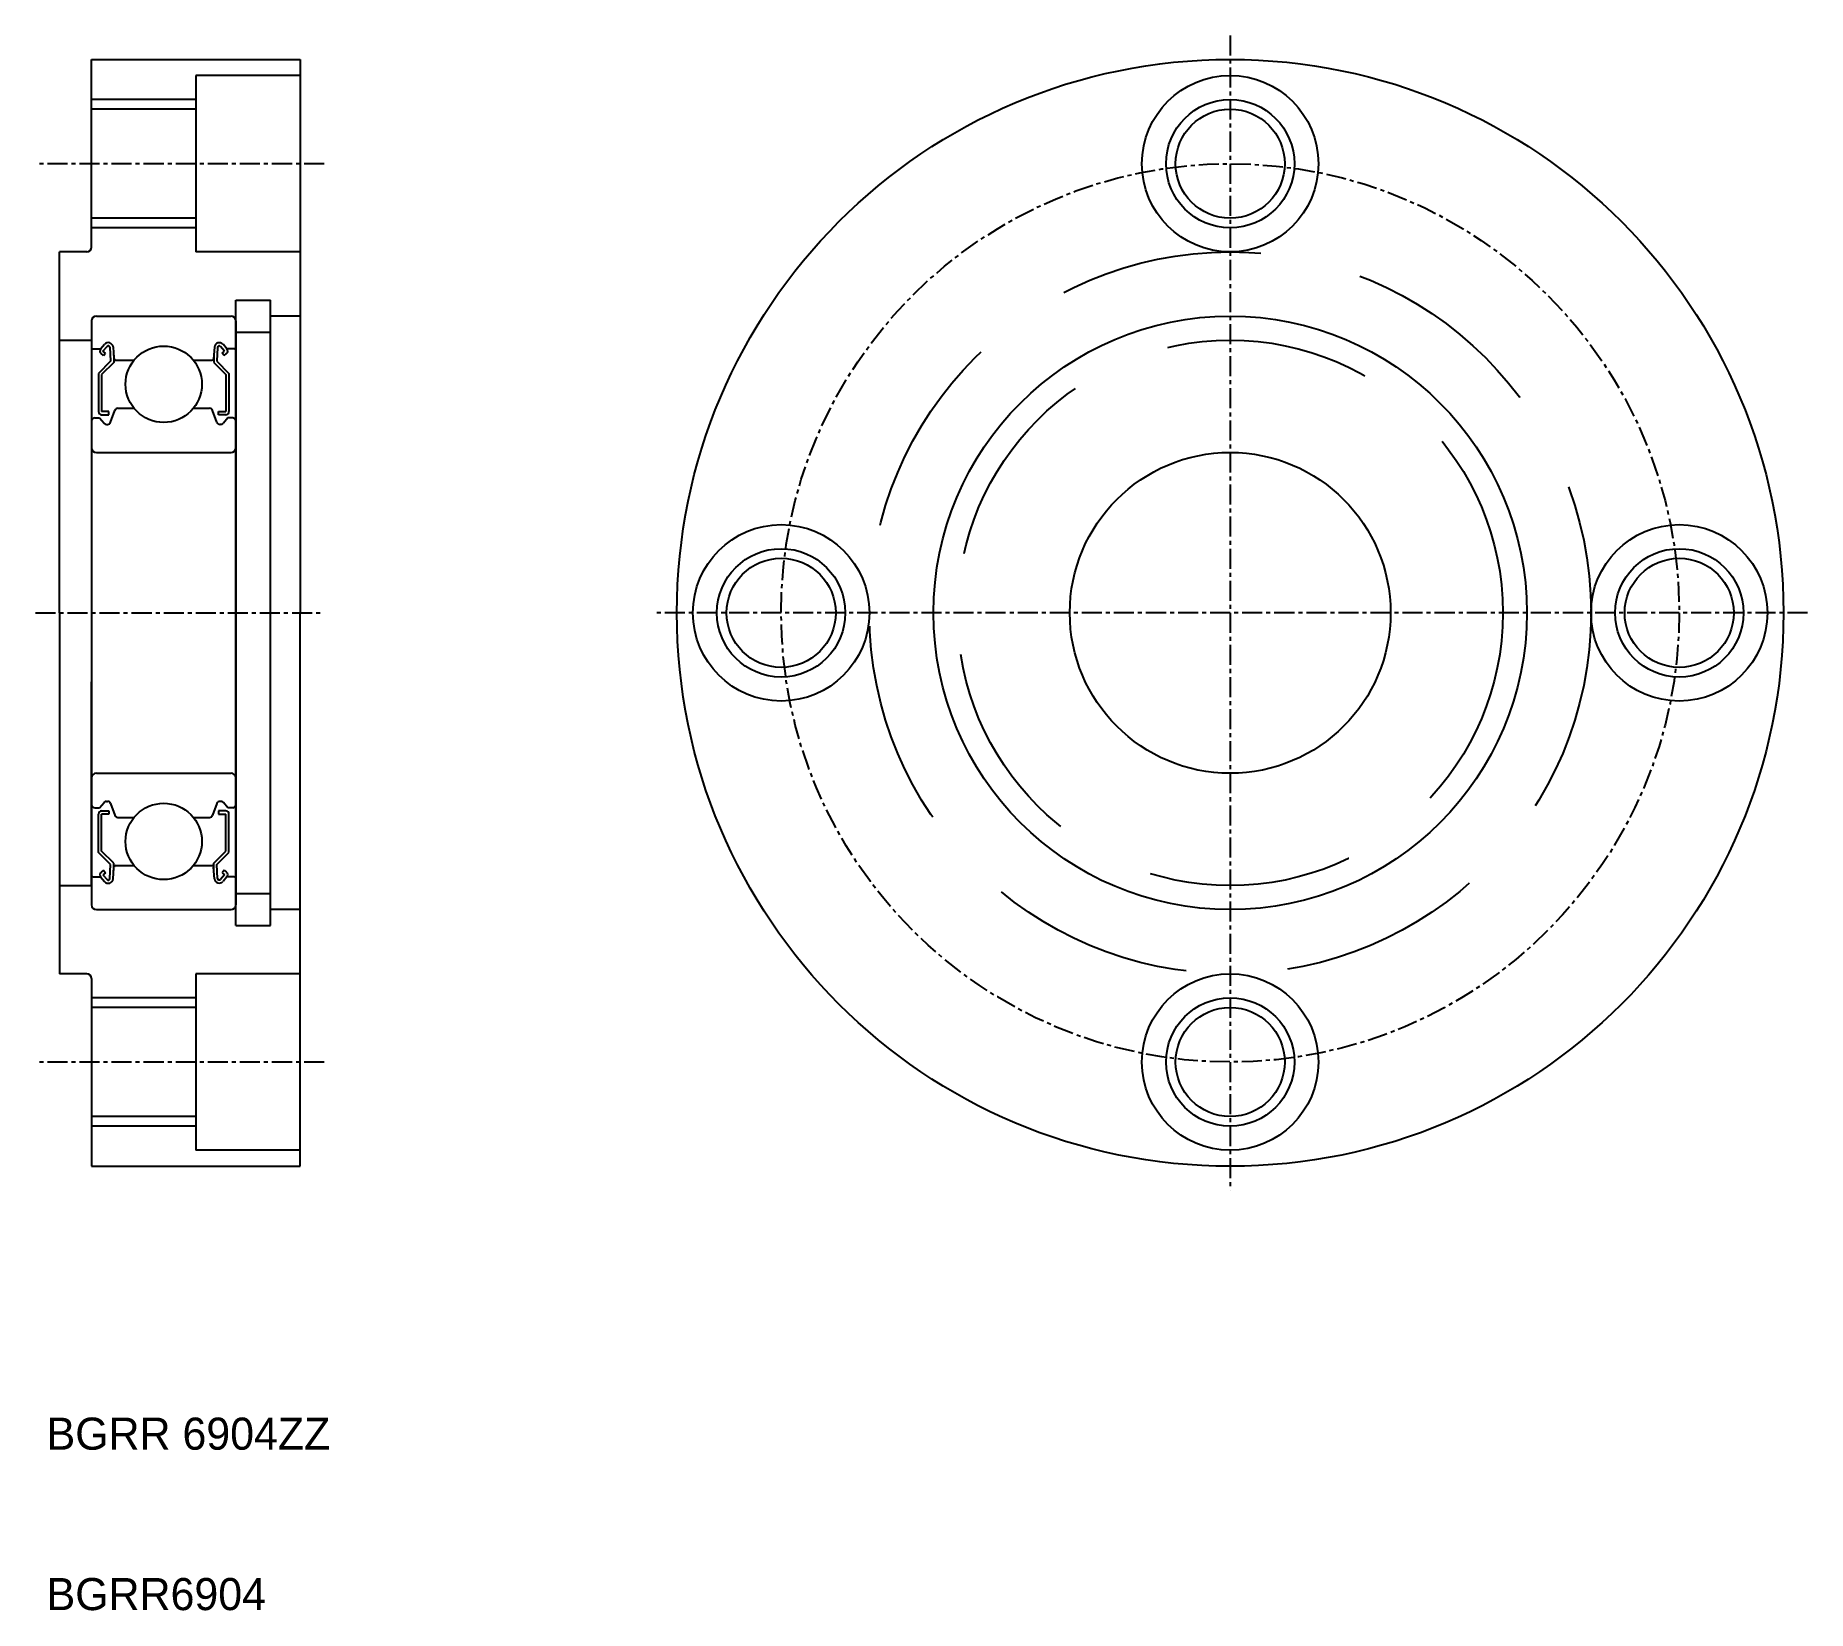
# Model space of a CAD drawing. Extents: x 143 to 254, y 48 to 146.
import ezdxf

# ---------------------------------------------------------------- set-up
doc = ezdxf.new("R2010")
doc.units = 0
doc.linetypes.add('CENTER', pattern=[2, 1.25, -0.25, 0.25, -0.25])
doc.linetypes.add('DASHED', pattern=[19.05, 12.7, -6.35])
doc.layers.get('0').update_dxf_attribs({"linetype": 'CONTINUOUS'})
doc.layers.add('CENTER', color=1, linetype='CENTER')

msp = doc.modelspace()

# ---------------------------------------------------------------- linework, layer by layer
for p, q in [((146.64, 132.88), (146.64, 144.58)), ((146.64, 144.58), (159.64, 144.58)), ((159.64, 144.58), (159.64, 110.08)), ((153.14, 143.58), (153.14, 132.58)), ((159.64, 143.58), (153.14, 143.58)), ((153.14, 141.48), (146.64, 141.48)), ((153.14, 134.68), (146.64, 134.68)), ((144.64, 110.08), (144.64, 132.58)), ((146.34, 132.58), (144.64, 132.58)), ((159.64, 132.58), (153.14, 132.58)), ((155.64, 129.58), (157.8, 129.58)), ((155.64, 90.58), (155.64, 129.58)), ((157.8, 90.58), (157.8, 129.58)), ((146.64, 128.28), (146.64, 91.88)), ((146.94, 128.58), (155.34, 128.58)), ((155.64, 128.28), (155.64, 91.88)), ((159.64, 128.58), (157.8, 128.58)), ((155.64, 127.58), (157.8, 127.58)), ((146.74, 126.53), (147.2, 126.53)), ((147.2, 126.53), (147.45, 126.82)), ((147.38, 126.12), (147.23, 126.24)), ((147.35, 126.4), (147.61, 126.69)), ((147.51, 126.27), (147.35, 126.4)), ((147.38, 126.12), (147.51, 126.27)), ((147.78, 126.64), (147.82, 125.76)), ((147.98, 126.66), (148.04, 125.92)), ((148.02, 126.15), (148.02, 125.68)), ((154.3, 126.65), (154.24, 125.92)), ((154.26, 126.15), (154.26, 125.68)), ((154.5, 126.63), (154.46, 125.76)), ((154.93, 126.4), (154.68, 126.69)), ((154.78, 126.27), (154.93, 126.4)), ((154.9, 126.12), (154.78, 126.27)), ((155.08, 126.53), (154.84, 126.82)), ((154.9, 126.12), (155.06, 126.24)), ((155.54, 126.53), (155.08, 126.53)), ((147.82, 125.76), (147.07, 125.01)), ((147.07, 125.01), (147.07, 122.63)), ((148.02, 125.68), (147.27, 124.93)), ((147.27, 124.93), (147.27, 122.63)), ((148.14, 125.83), (149.29, 125.83)), ((152.99, 125.83), (154.14, 125.83)), ((154.26, 125.68), (155.01, 124.93)), ((154.46, 125.76), (155.21, 125.01)), ((155.01, 124.93), (155.01, 122.63)), ((155.21, 125.01), (155.21, 122.63)), ((147.82, 121.96), (148.09, 122.69)), ((148.28, 122.83), (149.29, 122.83)), ((152.99, 122.83), (154, 122.83)), ((154.46, 121.96), (154.19, 122.69)), ((146.84, 122.23), (147.14, 122.23)), ((147.14, 122.23), (147.42, 121.9)), ((147.72, 122.63), (147.27, 122.63)), ((147.27, 122.43), (147.72, 122.43)), ((147.57, 121.83), (147.64, 121.83)), ((147.72, 122.43), (147.72, 122.63)), ((154.56, 122.63), (155.01, 122.63)), ((154.56, 122.43), (154.56, 122.63)), ((155.01, 122.43), (154.56, 122.43)), ((154.71, 121.83), (154.65, 121.83)), ((155.14, 122.23), (154.87, 121.9)), ((155.44, 122.23), (155.14, 122.23)), ((146.94, 120.08), (155.34, 120.08)), ((144.64, 110.08), (144.64, 87.58)), ((159.64, 75.58), (159.64, 110.08)), ((146.94, 100.08), (155.34, 100.08)), ((146.84, 97.93), (147.14, 97.93)), ((147.07, 95.14), (147.07, 97.53)), ((147.14, 97.93), (147.42, 98.25)), ((147.27, 97.73), (147.72, 97.73)), ((147.27, 95.23), (147.27, 97.53)), ((147.72, 97.53), (147.27, 97.53)), ((147.57, 98.33), (147.64, 98.33)), ((147.72, 97.73), (147.72, 97.53)), ((147.82, 98.19), (148.09, 97.46)), ((148.28, 97.33), (149.29, 97.33)), ((148.53, 97.33), (148.53, 97.33)), ((148.79, 97.33), (148.79, 97.33)), ((152.99, 97.33), (154, 97.33)), ((154.46, 98.19), (154.19, 97.46)), ((155.01, 97.73), (154.56, 97.73)), ((154.56, 97.73), (154.56, 97.53)), ((154.56, 97.53), (155.01, 97.53)), ((154.71, 98.33), (154.65, 98.33)), ((155.14, 97.93), (154.87, 98.25)), ((155.01, 95.23), (155.01, 97.53)), ((155.44, 97.93), (155.14, 97.93)), ((155.21, 95.14), (155.21, 97.53)), ((147.82, 94.39), (147.07, 95.14)), ((148.02, 94.48), (147.27, 95.23)), ((154.26, 94.48), (155.01, 95.23)), ((154.46, 94.39), (155.21, 95.14)), ((147.38, 94.04), (147.23, 93.91)), ((147.38, 94.04), (147.51, 93.88)), ((147.78, 93.52), (147.82, 94.39)), ((147.98, 93.49), (148.04, 94.23)), ((148.02, 94.01), (148.02, 94.48)), ((148.14, 94.33), (149.29, 94.33)), ((152.99, 94.33), (154.14, 94.33)), ((154.3, 93.5), (154.24, 94.23)), ((154.26, 94.01), (154.26, 94.48)), ((154.5, 93.52), (154.46, 94.39)), ((154.9, 94.04), (154.78, 93.88)), ((154.9, 94.04), (155.06, 93.91)), ((146.74, 93.63), (147.2, 93.63)), ((147.2, 93.63), (147.45, 93.33)), ((147.51, 93.88), (147.35, 93.75)), ((147.35, 93.75), (147.61, 93.46)), ((154.93, 93.75), (154.68, 93.46)), ((154.78, 93.88), (154.93, 93.75)), ((155.08, 93.63), (154.84, 93.33)), ((155.54, 93.63), (155.08, 93.63)), ((155.64, 92.58), (157.8, 92.58)), ((146.94, 91.58), (155.34, 91.58)), ((159.64, 91.58), (157.8, 91.58)), ((155.64, 90.58), (157.8, 90.58)), ((146.34, 87.58), (144.64, 87.58)), ((159.64, 87.58), (153.14, 87.58)), ((153.14, 87.58), (153.14, 76.58)), ((146.64, 87.28), (146.64, 75.58)), ((153.14, 85.48), (146.64, 85.48)), ((153.14, 78.68), (146.64, 78.68)), ((159.64, 76.58), (153.14, 76.58)), ((146.64, 75.58), (159.64, 75.58))]:
    msp.add_line(p, q)
at = {"color": 3}
for p, q in [((153.14, 142.08), (146.64, 142.08)), ((153.14, 134.08), (146.64, 134.08)), ((153.14, 86.08), (146.64, 86.08)), ((153.14, 78.08), (146.64, 78.08))]:
    msp.add_line(p, q, dxfattribs=at)
at = {"color": 7, "linetype": 'CONTINUOUS'}
for p, q in [((144.64, 127.08), (146.64, 127.08)), ((144.64, 93.08), (146.64, 93.08))]:
    msp.add_line(p, q, dxfattribs=at)
at = {"color": 3, "linetype": 'DASHED'}
for p in [(146.64, 127.08), (146.64, 93.08)]:
    msp.add_line(p, (146.64, 110.08), dxfattribs=at)
for centre, radius in [((217.64, 110.08), 34.5), ((217.64, 138.08), 5.5), ((217.64, 138.08), 3.4), ((217.64, 110.08), 18.5), ((151.14, 124.33), 2.38), ((217.64, 110.08), 10), ((189.64, 110.08), 5.5), ((245.64, 110.08), 5.5), ((189.64, 110.08), 3.4), ((245.64, 110.08), 3.4), ((151.14, 95.83), 2.38), ((217.64, 82.08), 5.5), ((217.64, 82.08), 3.4)]:
    msp.add_circle(centre, radius)
at = {"color": 3}
for centre in [(217.64, 138.08), (189.64, 110.08), (245.64, 110.08), (217.64, 82.08)]:
    msp.add_circle(centre, 4, dxfattribs=at)
at = {"color": 3, "linetype": 'DASHED'}
for radius in [22.5, 17]:
    msp.add_circle((217.64, 110.08), radius, dxfattribs=at)
for centre, radius, start, end in [((146.34, 132.88), 0.3, 270, 0), ((146.94, 128.28), 0.3, 90, 180), ((155.34, 128.28), 0.3, 0, 90), ((146.74, 126.63), 0.1, 180, 270), ((147.36, 126.4), 0.2, 140.001, 230.0801), ((147.68, 126.63), 0.3, 4.9967, 140.001), ((147.68, 126.63), 0.1, 2.8199, 140.0012), ((154.6, 126.62), 0.303, 40.0459, 175.0792), ((154.6, 126.62), 0.103, 39.874, 175.0048), ((154.93, 126.4), 0.2, 309.9138, 40.1318), ((155.54, 126.63), 0.1, 269.9995, 359.9913), ((148.14, 125.93), 0.1, 184.9967, 269.9995), ((154.14, 125.93), 0.1, 269.9995, 354.8557), ((148.28, 122.63), 0.2, 90, 159.9919), ((154, 122.63), 0.2, 19.8845, 90.0002), ((146.84, 122.03), 0.2, 90, 180), ((147.27, 122.63), 0.2, 180, 270), ((147.57, 122.03), 0.2, 219.9921, 270), ((147.64, 122.03), 0.2, 270, 339.9919), ((154.65, 122.03), 0.2, 199.8883, 269.9998), ((154.71, 122.03), 0.2, 269.9998, 319.8616), ((155.01, 122.63), 0.2, 269.9998, 359.9956), ((155.44, 122.03), 0.2, 359.9956, 90.0002), ((146.94, 120.38), 0.3, 180, 270), ((155.34, 120.38), 0.3, 270, 0), ((146.94, 99.78), 0.3, 90, 180), ((155.34, 99.78), 0.3, 0, 90), ((146.84, 98.13), 0.2, 180, 270), ((147.27, 97.53), 0.2, 90, 180), ((147.57, 98.13), 0.2, 90, 140.0079), ((147.64, 98.13), 0.2, 20.0081, 90), ((148.28, 97.53), 0.2, 200.0081, 270), ((154, 97.53), 0.2, 269.9998, 340.1155), ((154.65, 98.13), 0.2, 90.0002, 160.1117), ((154.71, 98.13), 0.2, 40.1384, 90.0002), ((155.01, 97.53), 0.2, 0.0044, 90.0002), ((155.44, 98.13), 0.2, 269.9998, 0.0044), ((148.14, 94.23), 0.1, 90.0005, 175.0033), ((154.14, 94.23), 0.1, 5.1443, 90.0005), ((146.74, 93.53), 0.1, 90, 180), ((147.36, 93.75), 0.2, 129.9199, 219.999), ((147.68, 93.52), 0.3, 219.999, 355.0033), ((147.68, 93.52), 0.1, 219.9988, 357.1801), ((154.6, 93.53), 0.303, 184.9207, 319.9541), ((154.6, 93.53), 0.103, 184.9952, 320.126), ((154.93, 93.75), 0.2, 319.8682, 50.0862), ((155.54, 93.53), 0.1, 0.0087, 90.0005), ((146.94, 91.88), 0.3, 180, 270), ((155.34, 91.88), 0.3, 270, 0), ((146.34, 87.28), 0.3, 0, 90)]:
    msp.add_arc(centre, radius, start, end)
at = {"layer": 'CENTER', "color": 1, "linetype": 'CENTER'}
for p, q in [((217.64, 146.08), (217.64, 74.08)), ((161.14, 138.08), (143.14, 138.08)), ((143.14, 110.08), (161.14, 110.08)), ((253.64, 110.08), (181.64, 110.08)), ((161.14, 82.08), (143.14, 82.08))]:
    msp.add_line(p, q, dxfattribs=at)
msp.add_circle((217.64, 110.08), 28, dxfattribs=at)

# ---------------------------------------------------------------- texts
for s, p in [('BGRR 6904ZZ', (143.84, 57.91)), ('BGRR6904', (143.84, 47.91))]:
    msp.add_text(s, height=2).set_placement(p)

doc.saveas('drawing.dxf')
